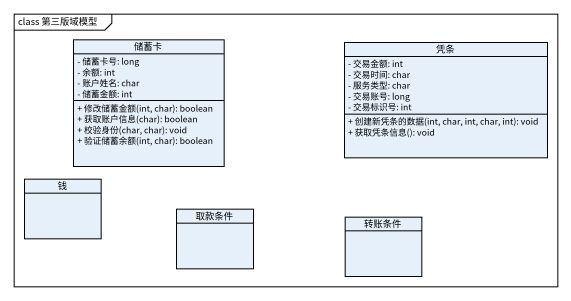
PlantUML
@startuml
mainframe class 第三版域模型
hide circle
hide empty members
skinparam classAttributeIconSize 0
class 储蓄卡 {
  - 储蓄卡号: long
  - 余额: int
  - 账户姓名: char
  - 储蓄金额: int
  + 修改储蓄金额(int, char): boolean
  + 获取账户信息(char): boolean
  + 校验身份(char, char): void
  + 验证储蓄余额(int, char): boolean
}
class 凭条 {
  - 交易金额: int
  - 交易时间: char
  - 服务类型: char
  - 交易账号: long
  - 交易标识号: int
  + 创建新凭条的数据(int, char, int, char, int): void
  + 获取凭条信息(): void
}
class 钱
class 取款条件
class 转账条件
@enduml
